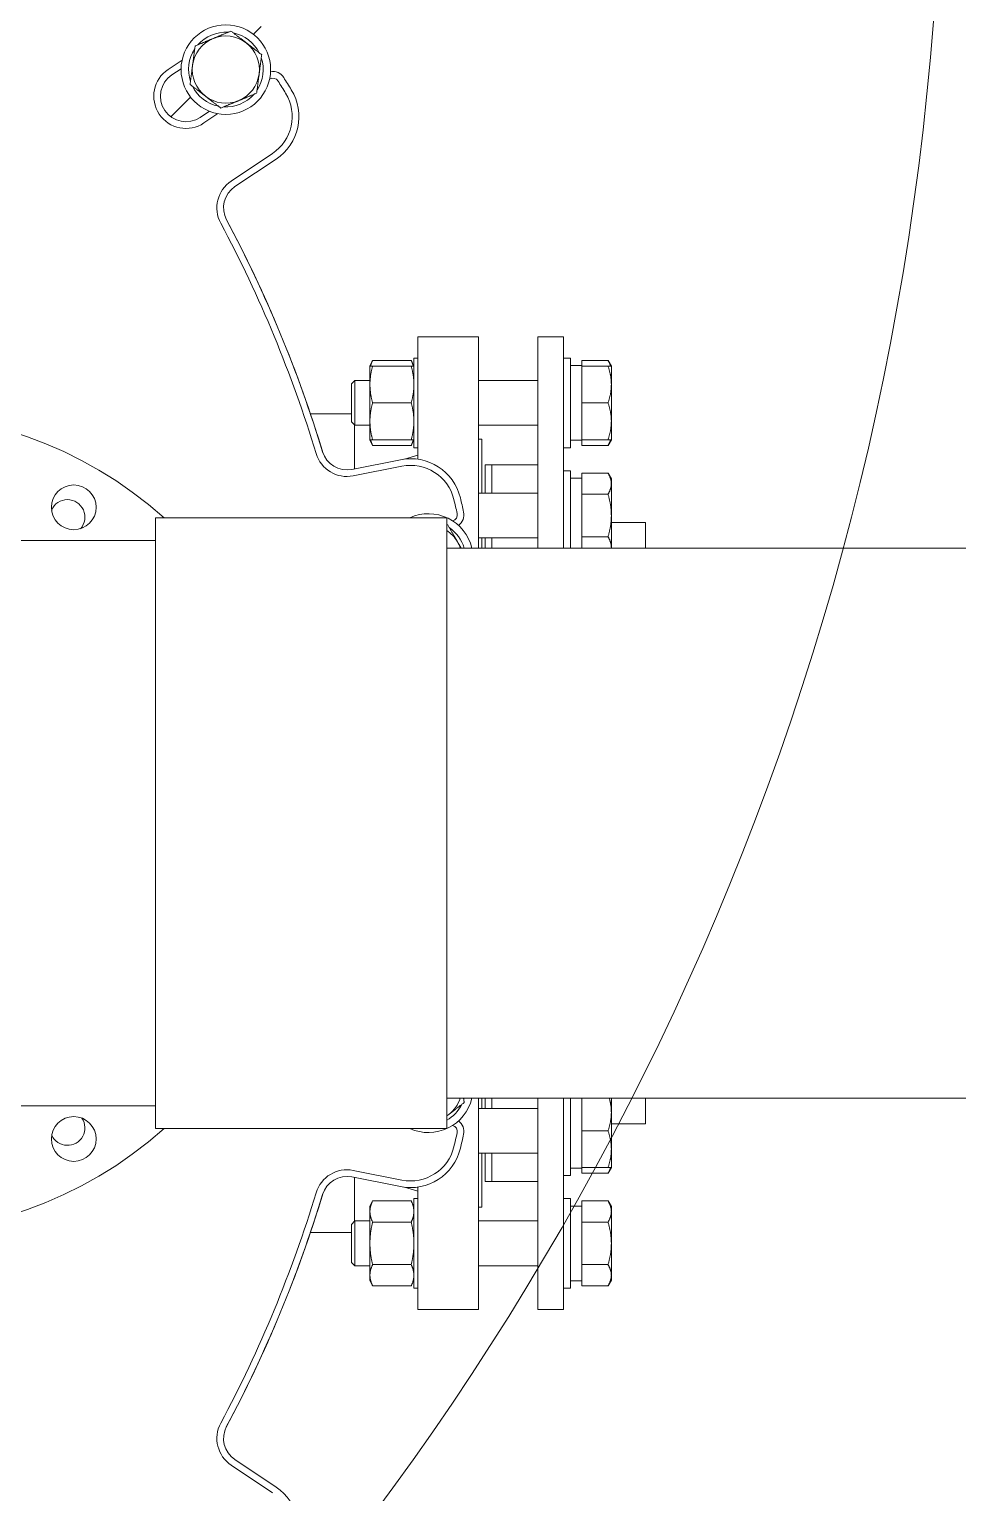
# Model space of a CAD drawing. Header units: inches. Extents: x 19 to 503, y 6 to 322.
# Drawn here: x 121.67 to 139.81, y 214.75 to 243.34 of the extents above; entities that cross this region are included whole.
import ezdxf

# ---------------------------------------------------------------- set-up
doc = ezdxf.new("R2010")
doc.units = ezdxf.units.IN
doc.header["$LTSCALE"] = 15
doc.header["$MEASUREMENT"] = 0
doc.layers.add('Symbol (ANSI)', color=7, linetype='Continuous', lineweight=25)
doc.layers.add('Visible', color=7, linetype='Continuous', lineweight=18)
doc.styles.add('MEMCOR Medium', font='arial.ttf')
doc.dimstyles.new('Default (ANSI)$7', dxfattribs={"dimscale": 15, "dimtxt": 0.15, "dimasz": 0.098425, "dimexe": 0.125, "dimexo": 0.0625, "dimgap": 0.031496, "dimtad": 0, "dimtih": 1, "dimtoh": 1, "dimdec": 4, "dimrnd": 1e-08, "dimzin": 3, "dimdsep": 46, "dimlunit": 5, "dimtxsty": 'MEMCOR Medium', "dimcen": 0.09, "dimdle": 0.393701, "dimclrd": 256, "dimclre": 256, "dimclrt": 256, "dimadec": 0, "dimazin": 1, "dimtfac": 0.8, "dimtofl": 0, "dimtmove": 0, "dimatfit": 3, "dimfxl": 1, "dimfrac": 1, "dimtolj": 1, "dimtzin": 4, "dimlwd": -1, "dimlwe": -1, "dimarcsym": 0})

msp = doc.modelspace()

# ---------------------------------------------------------------- linework, layer by layer
at = {"layer": 'Visible'}
for p, q in [((126.20038, 243.39203), (126.04928, 243.24093)), ((124.65647, 242.73727), (124.38292, 242.55449)), ((124.45514, 242.4464), (124.63653, 242.5676)), ((124.82124, 242.01289), (124.43642, 241.62807)), ((125.1921, 241.73613), (125.01071, 241.61493)), ((125.08294, 241.50684), (125.35648, 241.68962)), ((126.42125, 240.90973), (125.61566, 240.37145)), ((125.68788, 240.26336), (126.49347, 240.80164)), ((129.26141, 234.93826), (129.26141, 237.32751)), ((129.26141, 237.32751), (130.45141, 237.32751)), ((130.45141, 233.20251), (130.45141, 237.32751)), ((131.60641, 237.32751), (131.60641, 233.20251)), ((132.10641, 237.32751), (131.60641, 237.32751)), ((132.10641, 233.20251), (132.10641, 237.32751)), ((128.32678, 236.75688), (128.37865, 236.86811)), ((128.32678, 236.75688), (128.32678, 236.39738)), ((128.37865, 236.86811), (129.13391, 236.86811)), ((128.37865, 236.75688), (129.13391, 236.75688)), ((129.18578, 236.75688), (129.13391, 236.86811)), ((129.18578, 236.91288), (129.18578, 235.16288)), ((129.26141, 236.91288), (129.18578, 236.91288)), ((132.24703, 236.91288), (132.10641, 236.91288)), ((132.24703, 235.16288), (132.24703, 236.91288)), ((132.46603, 236.76738), (132.24703, 236.76738)), ((132.46603, 236.76738), (132.46603, 236.86782)), ((132.46603, 236.86782), (132.97996, 236.86782)), ((132.46603, 236.76738), (132.46603, 236.75663)), ((132.46603, 236.50531), (132.46603, 236.75663)), ((132.46603, 236.75663), (132.97996, 236.75663)), ((133.04416, 236.75663), (132.97996, 236.86782)), ((133.04416, 236.39725), (133.04416, 236.75663)), ((127.96603, 236.40923), (128.03219, 236.47538)), ((128.03219, 236.47538), (128.03219, 235.60038)), ((128.32678, 236.47538), (128.03219, 236.47538)), ((131.60641, 236.47538), (130.45141, 236.47538)), ((132.46603, 236.50531), (132.46603, 236.2892)), ((127.96603, 235.66653), (127.96603, 236.40923)), ((128.32678, 236.39738), (128.32678, 235.67838)), ((132.46603, 236.03788), (132.46603, 236.2892)), ((133.04416, 235.6785), (133.04416, 236.39725)), ((128.37865, 236.03788), (129.13391, 236.03788)), ((132.46603, 235.78656), (132.46603, 236.03788)), ((132.46603, 236.03788), (132.97996, 236.03788)), ((127.96603, 235.82751), (127.16313, 235.82751)), ((127.96603, 235.66653), (128.03219, 235.60038)), ((128.02641, 235.60616), (128.02641, 234.74999)), ((128.02691, 234.75009), (128.02691, 235.60566)), ((128.32678, 235.67838), (128.32678, 235.31888)), ((132.46603, 235.78656), (132.46603, 235.57045)), ((133.04416, 235.31913), (133.04416, 235.6785)), ((128.32678, 235.60038), (128.03219, 235.60038)), ((131.60641, 235.60038), (130.45141, 235.60038)), ((130.45141, 235.32751), (130.51391, 235.32751)), ((130.51391, 234.27542), (130.51391, 235.32751)), ((132.46603, 235.31913), (132.46603, 235.57045)), ((132.46603, 235.31913), (132.46603, 235.30838)), ((132.46603, 235.31913), (132.97996, 235.31913)), ((133.04416, 235.31913), (132.97996, 235.20794)), ((128.32678, 235.31888), (128.37865, 235.20765)), ((128.37865, 235.31888), (129.13391, 235.31888)), ((128.37865, 235.20765), (129.13391, 235.20765)), ((129.18578, 235.31888), (129.13391, 235.20765)), ((129.26141, 235.16288), (129.18578, 235.16288)), ((132.24703, 235.16288), (132.10641, 235.16288)), ((132.46603, 235.30838), (132.24703, 235.30838)), ((132.46603, 235.20794), (132.46603, 235.30838)), ((132.46603, 235.20794), (132.97996, 235.20794)), ((128.92602, 234.92894), (127.97577, 234.73992)), ((128.00113, 234.61242), (128.95138, 234.80143)), ((129.00425, 234.9413), (129.26141, 235.01751)), ((130.57641, 234.82751), (130.57641, 234.27542)), ((130.57641, 234.82751), (130.70641, 234.82751)), ((130.70641, 234.27542), (130.70641, 234.82751)), ((130.70641, 234.27542), (130.70641, 234.82751)), ((130.70641, 234.82751), (131.60641, 234.82751)), ((132.24703, 234.71292), (132.10641, 234.71292)), ((132.24703, 233.20251), (132.24703, 234.71292)), ((132.46603, 234.56742), (132.24703, 234.56742)), ((132.46603, 234.52276), (132.46603, 234.66786)), ((132.46603, 234.66786), (132.97996, 234.66786)), ((132.46603, 234.52276), (132.46603, 234.39799)), ((133.04416, 234.55667), (132.97996, 234.66786)), ((133.04416, 234.46037), (133.04416, 234.55667)), ((131.60641, 234.27542), (130.45141, 234.27542)), ((132.46603, 234.25289), (132.46603, 234.39799)), ((132.46603, 233.96269), (132.46603, 234.25289)), ((132.46603, 234.25289), (132.97996, 234.25289)), ((133.04416, 233.83792), (133.04416, 234.46037)), ((132.46603, 233.96269), (132.46603, 233.71314)), ((124.13341, 233.79551), (124.13341, 221.85951)), ((129.82641, 233.79551), (124.13341, 233.79551)), ((129.82641, 233.79551), (129.82641, 221.85951)), ((132.46603, 233.42295), (132.46603, 233.71314)), ((133.04416, 233.21546), (133.04416, 233.83792)), ((133.04416, 233.70251), (133.71441, 233.70251)), ((133.71441, 233.20251), (133.71441, 233.70251)), ((124.13341, 233.34951), (119.00707, 233.34951)), ((131.60641, 233.40042), (130.45141, 233.40042)), ((130.51391, 233.20251), (130.51391, 233.40042)), ((130.57641, 233.40042), (130.57641, 233.20251)), ((130.70641, 233.20251), (130.70641, 233.40042)), ((130.70641, 233.20251), (130.70641, 233.40042)), ((132.46603, 233.27785), (132.46603, 233.42295)), ((132.46603, 233.42295), (132.97996, 233.42295)), ((129.82641, 233.20251), (149.28916, 233.20251)), ((132.46603, 233.27785), (132.46603, 233.20251)), ((133.04416, 233.20251), (133.04416, 233.21546)), ((129.82641, 222.45251), (149.28916, 222.45251)), ((130.45141, 218.32751), (130.45141, 222.45251)), ((130.51391, 222.2546), (130.51391, 222.45251)), ((130.57641, 222.45251), (130.57641, 222.2546)), ((130.70641, 222.2546), (130.70641, 222.45251)), ((130.70641, 222.2546), (130.70641, 222.45251)), ((131.60641, 222.45251), (131.60641, 218.32751)), ((132.10641, 218.32751), (132.10641, 222.45251)), ((132.24703, 220.9421), (132.24703, 222.45251)), ((132.46603, 222.28454), (132.46603, 222.45251)), ((133.04416, 222.17648), (133.04416, 222.45251)), ((133.71441, 221.95251), (133.71441, 222.45251)), ((119.00707, 222.30551), (124.13341, 222.30551)), ((131.60641, 222.2546), (130.45141, 222.2546)), ((132.46603, 222.28454), (132.46603, 222.06842)), ((133.04416, 221.45773), (133.04416, 222.17648)), ((132.46603, 221.8171), (132.46603, 222.06842)), ((133.04416, 221.95251), (133.71441, 221.95251)), ((129.82641, 221.85951), (124.13341, 221.85951)), ((132.46603, 221.56579), (132.46603, 221.8171)), ((132.46603, 221.8171), (132.97996, 221.8171)), ((131.60641, 221.3796), (130.45141, 221.3796)), ((130.51391, 220.32751), (130.51391, 221.3796)), ((130.57641, 221.3796), (130.57641, 220.82751)), ((130.70641, 220.82751), (130.70641, 221.3796)), ((130.70641, 220.82751), (130.70641, 221.3796)), ((132.46603, 221.56579), (132.46603, 221.34967)), ((132.46603, 221.09835), (132.46603, 221.34967)), ((133.04416, 221.09835), (133.04416, 221.45773)), ((128.95138, 220.85359), (128.00113, 221.0426)), ((132.46603, 221.0876), (132.24703, 221.0876)), ((132.46603, 221.09835), (132.46603, 221.0876)), ((132.46603, 221.09835), (132.97996, 221.09835)), ((132.46603, 220.98716), (132.46603, 221.0876)), ((133.04416, 221.09835), (132.97996, 220.98716)), ((127.97577, 220.9151), (128.92602, 220.72608)), ((128.02641, 220.90503), (128.02641, 220.04886)), ((128.02691, 220.04936), (128.02691, 220.90493)), ((130.57641, 220.82751), (130.70641, 220.82751)), ((130.70641, 220.82751), (131.60641, 220.82751)), ((132.24703, 220.9421), (132.10641, 220.9421)), ((132.46603, 220.98716), (132.97996, 220.98716)), ((129.00425, 220.71372), (129.26141, 220.63751)), ((129.18578, 220.49214), (129.18578, 218.74214)), ((129.26141, 220.49214), (129.18578, 220.49214)), ((129.26141, 218.32751), (129.26141, 220.71676)), ((132.24703, 220.49214), (132.10641, 220.49214)), ((132.24703, 218.74214), (132.24703, 220.49214)), ((128.32678, 220.33614), (128.37865, 220.44737)), ((128.32678, 220.33614), (128.32678, 220.23981)), ((128.32678, 220.23981), (128.32678, 219.61714)), ((128.37865, 220.44737), (129.13391, 220.44737)), ((129.18578, 220.33614), (129.13391, 220.44737)), ((130.45141, 220.32751), (130.51391, 220.32751)), ((132.46603, 220.34664), (132.40228, 220.34664)), ((132.46603, 220.30198), (132.46603, 220.44708)), ((132.46603, 220.44708), (132.97996, 220.44708)), ((132.46603, 220.30198), (132.46603, 220.17721)), ((132.46603, 220.03211), (132.46603, 220.17721)), ((133.04416, 220.33589), (132.97996, 220.44708)), ((133.04416, 220.2396), (133.04416, 220.33589)), ((133.04416, 219.61714), (133.04416, 220.2396)), ((127.96603, 219.98849), (128.03219, 220.05464)), ((127.96603, 219.24579), (127.96603, 219.98849)), ((128.03219, 220.05464), (128.03219, 219.17964)), ((128.32678, 220.05464), (128.03219, 220.05464)), ((128.37865, 220.03226), (129.13391, 220.03226)), ((131.60641, 220.05464), (130.45141, 220.05464)), ((132.46603, 219.74192), (132.46603, 220.03211)), ((132.46603, 220.03211), (132.97996, 220.03211)), ((127.96603, 219.82751), (127.16313, 219.82751)), ((128.32678, 219.61714), (128.32678, 218.99447)), ((132.46603, 219.74192), (132.46603, 219.49237)), ((133.04416, 218.99468), (133.04416, 219.61714)), ((132.46603, 219.20217), (132.46603, 219.49237)), ((127.96603, 219.24579), (128.03219, 219.17964)), ((128.32678, 219.17964), (128.03219, 219.17964)), ((128.37865, 219.20203), (129.13391, 219.20203)), ((131.60641, 219.17964), (130.45141, 219.17964)), ((132.46603, 219.05707), (132.46603, 219.20217)), ((132.46603, 219.20217), (132.97996, 219.20217)), ((132.46603, 219.05707), (132.46603, 218.9323)), ((128.32678, 218.99447), (128.32678, 218.89814)), ((128.32678, 218.89814), (128.37865, 218.78691)), ((128.37865, 218.78691), (129.13391, 218.78691)), ((129.18578, 218.89814), (129.13391, 218.78691)), ((129.26141, 218.74214), (129.18578, 218.74214)), ((132.24703, 218.74214), (132.10641, 218.74214)), ((132.46603, 218.88764), (132.24703, 218.88764)), ((132.46603, 218.7872), (132.46603, 218.9323)), ((132.46603, 218.7872), (132.97996, 218.7872)), ((133.04416, 218.89839), (132.97996, 218.7872)), ((133.04416, 218.89839), (133.04416, 218.99468)), ((129.26141, 218.32751), (130.45141, 218.32751)), ((132.10641, 218.32751), (131.60641, 218.32751)), ((126.49347, 214.85338), (125.68788, 215.39166)), ((125.61566, 215.28357), (126.42125, 214.74529))]:
    msp.add_line(p, q, dxfattribs=at)
for centre, radius in [((83.50085, 247.80307), 56), ((125.51137, 242.5508), 0.875), ((122.53891, 233.99794), 0.4375), ((122.53891, 221.65708), 0.4375)]:
    msp.add_circle(centre, radius, dxfattribs=at)
for centre, radius, start, end in [((125.51137, 242.5508), 0.656, 112.5, 172.5), ((125.51137, 242.5508), 0.7295, 86.559141, 138.440859), ((125.51137, 242.5508), 0.656, 52.5, 112.5), ((125.51137, 242.5508), 0.7295, 26.559141, 78.440859), ((125.51137, 242.5508), 0.656, 352.5, 52.5), ((125.51137, 242.5508), 0.7295, 146.559141, 198.440859), ((125.51137, 242.5508), 0.7295, 326.559141, 18.440859), ((124.73293, 242.03066), 0.63, 123.75, 303.75), ((125.51137, 242.5508), 0.656, 172.5, 232.5), ((126.42976, 242.26243), 0.25, 32.164998, 100.233558), ((124.73293, 242.03066), 0.5, 123.75, 303.75), ((125.51137, 242.5508), 0.7295, 206.559141, 258.440859), ((125.51137, 242.5508), 0.656, 292.5, 352.5), ((126.42976, 242.26243), 0.12, 32.164998, 121.953578), ((103.47641, 227.82751), 27.235, 31.576303, 32.164998), ((103.47641, 227.82751), 27.365, 31.576303, 32.164998), ((125.51137, 242.5508), 0.656, 232.5, 292.5), ((125.51137, 242.5508), 0.7295, 266.559141, 318.440859), ((125.9379, 241.63311), 0.87, 303.75, 31.576303), ((125.9379, 241.63311), 1, 303.75, 31.576303), ((125.96567, 239.84763), 0.63, 123.75, 208.123729), ((125.96567, 239.84763), 0.5, 123.75, 208.123729), ((103.47641, 227.82751), 25.00122, 16.797012, 28.202988), ((103.47641, 227.82751), 25, 16.876271, 28.123729), ((103.47641, 227.82751), 24.87, 16.876271, 28.123729), ((118.97641, 227.82751), 8, 48.245063, 311.754937), ((127.87822, 235.23031), 0.63, 196.876271, 281.25), ((127.87822, 235.23031), 0.5, 196.876271, 281.25), ((129.12111, 233.94815), 1, 13.423697, 101.25), ((129.12111, 233.94815), 0.87, 13.423697, 101.25), ((103.47641, 227.82751), 27.365, 12.835002, 13.423697), ((122.41611, 233.80781), 0.3405, 318.096115, 156.189438), ((103.47641, 227.82751), 27.235, 12.835002, 13.423697), ((129.91391, 233.85095), 0.25, 304.766442, 12.835002), ((129.46841, 232.99764), 0.875, 13.540646, 114.237812), ((129.91391, 233.85095), 0.12, 283.046422, 12.835002), ((129.46841, 232.99764), 0.656, 30, 56.926121), ((129.46841, 232.99764), 0.7295, 16.309972, 55.940859), ((129.46841, 232.99764), 0.656, 18.197841, 30), ((129.46841, 222.65738), 0.875, 245.762188, 346.459354), ((129.46841, 222.65738), 0.656, 307.5, 341.802159), ((129.46841, 222.65738), 0.7295, 341.559141, 343.690028), ((129.46841, 222.65738), 0.7295, 299.389005, 333.440859), ((122.41611, 221.87391), 0.3405, 205.005596, 34.043602), ((129.46841, 222.65738), 0.656, 303.073879, 307.5), ((129.91391, 221.80407), 0.12, 347.164998, 76.953578), ((129.91391, 221.80407), 0.25, 347.164998, 55.233558), ((103.47641, 227.82751), 27.235, 346.576303, 347.164998), ((103.47641, 227.82751), 27.365, 346.576303, 347.164998), ((129.12111, 221.70687), 1, 258.75, 346.576303), ((129.12111, 221.70687), 0.87, 258.75, 346.576303), ((127.87822, 220.42471), 0.63, 78.75, 163.123729), ((127.87822, 220.42471), 0.5, 78.75, 163.123729), ((103.47641, 227.82751), 24.87, 331.876271, 343.123729), ((103.47641, 227.82751), 25.00122, 331.797012, 343.202988), ((103.47641, 227.82751), 25, 331.876271, 343.123729), ((125.96567, 215.80739), 0.63, 151.876271, 236.25), ((125.96567, 215.80739), 0.5, 151.876271, 236.25), ((125.9379, 214.02191), 1, 328.423697, 56.25)]:
    msp.add_arc(centre, radius, start, end, dxfattribs=at)
msp.add_ellipse((132.40228, 219.61714), major_axis=(-4.1372, 0), ratio=0.17632698, start_param=4.71238898, end_param=4.7499235, dxfattribs=at)
for points, weights in [([(124.91041, 243.01193), (125.09793, 243.0896), (125.26033, 243.15686)], [1, 1.0379548493, 1]), ([(125.26033, 243.15686), (125.42272, 243.22413), (125.61024, 243.3018)], [1, 1.0379548493, 1]), ([(125.61024, 243.3018), (125.77126, 243.17824), (125.91071, 243.07124)], [1, 1.0379548493, 1]), ([(125.91071, 243.07124), (126.05017, 242.96423), (126.21119, 242.84068)], [1, 1.0379548493, 1]), ([(124.86098, 242.63642), (124.88392, 242.8107), (124.91041, 243.01193)], [1, 1.0379548493, 1]), ([(126.21119, 242.84068), (126.1847, 242.63945), (126.16175, 242.46517)], [1, 1.0379548493, 1]), ([(124.81154, 242.26092), (124.83804, 242.46215), (124.86098, 242.63642)], [1, 1.0379548493, 1]), ([(125.11202, 242.03036), (124.97257, 242.13736), (124.81154, 242.26092)], [1, 1.0379548493, 1]), ([(126.16175, 242.46517), (126.13881, 242.2909), (126.11232, 242.08967)], [1, 1.0379548493, 1]), ([(125.4125, 241.7998), (125.25147, 241.92336), (125.11202, 242.03036)], [1, 1.0379548493, 1]), ([(125.76241, 241.94473), (125.60001, 241.87747), (125.4125, 241.7998)], [1, 1.0379548493, 1]), ([(126.11232, 242.08967), (125.9248, 242.012), (125.76241, 241.94473)], [1, 1.0379548493, 1]), ([(128.32678, 236.75688), (128.32678, 236.75688), (128.37865, 236.75688)], [1, 1.0379548493, 1]), ([(128.37865, 236.75688), (128.32678, 236.56422), (128.32678, 236.39738)], [1, 1.0379548493, 1]), ([(128.37865, 236.86811), (128.3513, 236.80946), (128.33861, 236.75688)], [1, 1.01965956375, 1.01895290532]), ([(129.17395, 236.75688), (129.16126, 236.80946), (129.13391, 236.86811)], [1.01895290532, 1.01965956375, 1]), ([(129.18578, 236.39738), (129.18578, 236.56422), (129.13391, 236.75688)], [1, 1.0379548493, 1]), ([(129.13391, 236.75688), (129.18578, 236.75688), (129.18578, 236.75688)], [1, 1.0379548493, 1]), ([(133.02952, 236.75663), (133.01381, 236.80919), (132.97996, 236.86782)], [1.02385469408, 1.02721658286, 1.01001874936]), ([(132.97996, 236.75663), (133.04416, 236.75663), (133.04416, 236.75663)], [1.01001874936, 1.04314139574, 1]), ([(133.04416, 236.39725), (133.04416, 236.56404), (132.97996, 236.75663)], [1, 1.04314139574, 1.01001874936]), ([(128.32678, 236.39738), (128.32678, 236.23054), (128.37865, 236.03788)], [1, 1.0379548493, 1]), ([(129.13391, 236.03788), (129.18578, 236.23054), (129.18578, 236.39738)], [1, 1.0379548493, 1]), ([(132.97996, 236.03788), (133.04416, 236.23047), (133.04416, 236.39725)], [1.01001874936, 1.04314139574, 1]), ([(128.37865, 236.03788), (128.32678, 235.84522), (128.32678, 235.67838)], [1, 1.0379548493, 1]), ([(129.18578, 235.67838), (129.18578, 235.84522), (129.13391, 236.03788)], [1, 1.0379548493, 1]), ([(133.04416, 235.6785), (133.04416, 235.84529), (132.97996, 236.03788)], [1, 1.04314139574, 1.01001874936]), ([(128.32678, 235.67838), (128.32678, 235.51154), (128.37865, 235.31888)], [1, 1.0379548493, 1]), ([(129.13391, 235.31888), (129.18578, 235.51154), (129.18578, 235.67838)], [1, 1.0379548493, 1]), ([(132.97996, 235.31913), (133.04416, 235.51172), (133.04416, 235.6785)], [1.01001874936, 1.04314139574, 1]), ([(133.04416, 235.31913), (133.04416, 235.31913), (132.97996, 235.31913)], [1, 1.04314139574, 1.01001874936]), ([(132.97996, 235.20794), (133.01381, 235.26657), (133.02952, 235.31913)], [1.01001874936, 1.02721658286, 1.02385469408]), ([(128.37865, 235.31888), (128.32678, 235.31888), (128.32678, 235.31888)], [1, 1.0379548493, 1]), ([(128.33861, 235.31888), (128.3513, 235.2663), (128.37865, 235.20765)], [1.01895290532, 1.01965956375, 1]), ([(129.18578, 235.31888), (129.18578, 235.31888), (129.13391, 235.31888)], [1, 1.0379548493, 1]), ([(129.13391, 235.20765), (129.16126, 235.2663), (129.17395, 235.31888)], [1, 1.01965956375, 1.01895290532]), ([(133.04416, 234.46037), (133.04416, 234.55667), (132.97996, 234.66786)], [1, 1.04314139574, 1.01001874936]), ([(132.97996, 234.25289), (133.04416, 234.36408), (133.04416, 234.46037)], [1.01001874936, 1.04314139574, 1]), ([(133.04416, 233.83792), (133.04416, 234.03051), (132.97996, 234.25289)], [1, 1.04314139574, 1.01001874936]), ([(129.82641, 233.65364), (129.83671, 233.65364), (129.84716, 233.65364)], [1.00358330211, 1.00188529779, 1]), ([(129.84716, 233.65364), (129.94864, 233.47787), (130.03653, 233.32564)], [1, 1.0379548493, 1]), ([(132.97996, 233.42295), (133.04416, 233.64533), (133.04416, 233.83792)], [1.01001874936, 1.04314139574, 1]), ([(130.03653, 233.32564), (130.07166, 233.26478), (130.10762, 233.20251)], [1, 1.01483628998, 1.0180737722]), ([(133.04416, 233.21546), (133.04416, 233.31176), (132.97996, 233.42295)], [1, 1.04314139574, 1.01001874936]), ([(133.04389, 233.20251), (133.04416, 233.20899), (133.04416, 233.21546)], [1.00525782467, 1.0027881864, 1]), ([(130.15705, 222.45251), (130.16249, 222.41113), (130.16824, 222.3675)], [1.01261746202, 1.00799126465, 1]), ([(133.04416, 222.17648), (133.04416, 222.3083), (133.00518, 222.45251)], [1, 1.03379282907, 1.02079269582]), ([(130.16824, 222.3675), (130.00721, 222.24394), (129.86776, 222.13694)], [1, 1.0379548493, 1]), ([(132.97996, 221.8171), (133.04416, 222.00969), (133.04416, 222.17648)], [1.01001874936, 1.04314139574, 1]), ([(129.86776, 222.13694), (129.84712, 222.1211), (129.82641, 222.10521)], [1, 1.00544301239, 1.00932488651]), ([(133.04416, 221.45773), (133.04416, 221.62451), (132.97996, 221.8171)], [1, 1.04314139574, 1.01001874936]), ([(132.97996, 221.09835), (133.04416, 221.29094), (133.04416, 221.45773)], [1.01001874936, 1.04314139574, 1]), ([(132.97996, 220.98716), (133.01381, 221.04579), (133.02952, 221.09835)], [1.01001874936, 1.02721658286, 1.02385469408]), ([(133.04416, 221.09835), (133.04416, 221.09835), (132.97996, 221.09835)], [1, 1.04314139574, 1.01001874936]), ([(128.37865, 220.44737), (128.32678, 220.33614), (128.32678, 220.23981)], [1, 1.0379548493, 1]), ([(128.32678, 220.23981), (128.32678, 220.14349), (128.37865, 220.03226)], [1, 1.0379548493, 1]), ([(129.18578, 220.23981), (129.18578, 220.33614), (129.13391, 220.44737)], [1, 1.0379548493, 1]), ([(129.13391, 220.03226), (129.18578, 220.14349), (129.18578, 220.23981)], [1, 1.0379548493, 1]), ([(133.04416, 220.2396), (133.04416, 220.33589), (132.97996, 220.44708)], [1, 1.04314139574, 1.01001874936]), ([(132.97996, 220.03211), (133.04416, 220.1433), (133.04416, 220.2396)], [1.01001874936, 1.04314139574, 1]), ([(128.37865, 220.03226), (128.32678, 219.8098), (128.32678, 219.61714)], [1, 1.0379548493, 1]), ([(129.18578, 219.61714), (129.18578, 219.8098), (129.13391, 220.03226)], [1, 1.0379548493, 1]), ([(133.04416, 219.61714), (133.04416, 219.80973), (132.97996, 220.03211)], [1, 1.04314139574, 1.01001874936]), ([(128.32678, 219.61714), (128.32678, 219.42449), (128.37865, 219.20203)], [1, 1.0379548493, 1]), ([(129.13391, 219.20203), (129.18578, 219.42449), (129.18578, 219.61714)], [1, 1.0379548493, 1]), ([(132.97996, 219.20217), (133.04416, 219.42455), (133.04416, 219.61714)], [1.01001874936, 1.04314139574, 1]), ([(128.37865, 219.20203), (128.32678, 219.0908), (128.32678, 218.99447)], [1, 1.0379548493, 1]), ([(129.18578, 218.99447), (129.18578, 219.0908), (129.13391, 219.20203)], [1, 1.0379548493, 1]), ([(133.04416, 218.99468), (133.04416, 219.09098), (132.97996, 219.20217)], [1, 1.04314139574, 1.01001874936]), ([(128.32678, 218.99447), (128.32678, 218.89814), (128.37865, 218.78691)], [1, 1.0379548493, 1]), ([(129.13391, 218.78691), (129.18578, 218.89814), (129.18578, 218.99447)], [1, 1.0379548493, 1]), ([(132.97996, 218.7872), (133.04416, 218.89839), (133.04416, 218.99468)], [1.01001874936, 1.04314139574, 1])]:
    msp.add_rational_spline(points, weights, degree=2, dxfattribs=at)

# ---------------------------------------------------------------- leaders
at = {"layer": 'Symbol (ANSI)', "annotation_type": 0, "has_hookline": 1, "hookline_direction": 0, "text_width": 42.36937}
msp.add_leader([(92.97334, 239.5382), (127.49288, 290.66211), (128.96926, 290.66211)], dimstyle='Default (ANSI)$7', override={"dimtad": 0}, dxfattribs=at)

doc.saveas('drawing.dxf')
